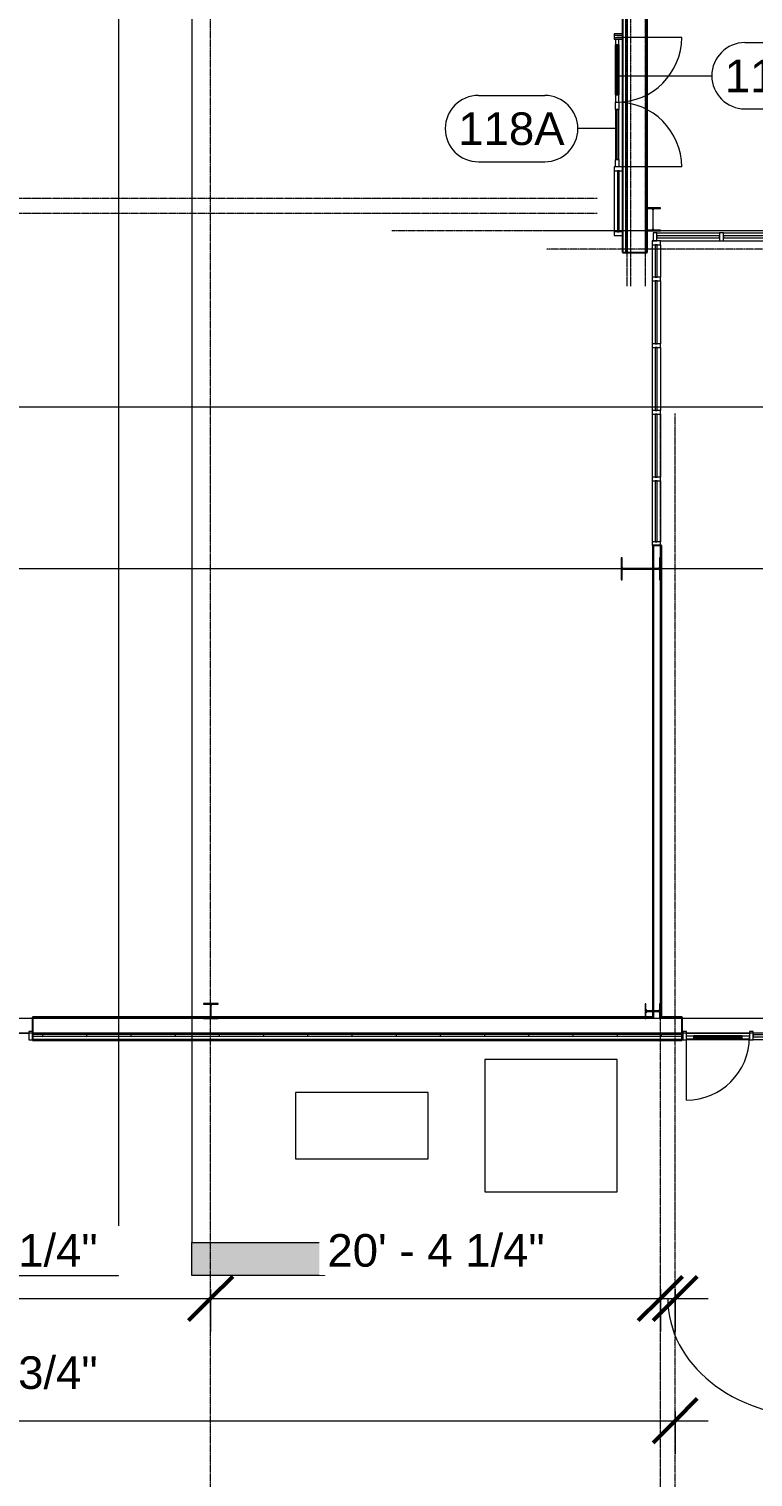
# Model space of a CAD drawing. Header units: inches. Extents: x 21341 to 27231, y -23509 to -20035.
# Drawn here: x 22457 to 22850, y -23036 to -22250 of the extents above; entities that cross this region are included whole.
import ezdxf

# ---------------------------------------------------------------- set-up
doc = ezdxf.new("R2010")
doc.units = ezdxf.units.IN
doc.header["$MEASUREMENT"] = 0
doc.linetypes.add('Grid Line 1_2_', pattern=[0.875, 0.5, -0.125, 0.125, -0.125])
for name, color, linetype, lineweight in [('A-ANNO-DIMS', 211, 'Continuous', 9), ('A-ANNO-DIMS-192', 211, 'Continuous', 9), ('A-DOOR', 31, 'Continuous', 9), ('A-DOOR-IDEN', 31, 'Continuous', 9), ('A-GLAZ-CURT', 52, 'Continuous', 9), ('A-GLAZ-CWMG', 51, 'Continuous', 9), ('A-WALL', 113, 'Continuous', 9), ('A-WALL-PATT', 111, 'Continuous', 25), ('C-BLDG-PADS', 91, 'Continuous', 9), ('C-TOPO', 7, 'Continuous', 9), ('E-ELEC-EQPM', 71, 'Continuous', 9), ('G-ANNO-SYMB', 111, 'Continuous', 9), ('I-WALL', 2, 'Continuous', 9), ('L-SITE-WALL', 31, 'Continuous', 9), ('S-BEAM', 12, 'Continuous', 9), ('S-COLS', 52, 'Continuous', 9), ('S-GRID', 1, 'Continuous', 9)]:
    doc.layers.add(name, color=color, linetype=linetype, lineweight=lineweight)
doc.styles.add('Arial_1', font='arial.ttf', dxfattribs={"height": 17.703593})
doc.dimstyles.new('Linear_-_3_32__Arial', dxfattribs={"dimscale": 12, "dimtxt": 18, "dimasz": 2, "dimexe": 1.5, "dimexo": 1, "dimgap": 1, "dimtad": 1, "dimdec": 4, "dimrnd": 0.0625, "dimzin": 1, "dimdsep": 46, "dimlunit": 4, "dimtxsty": 'Arial_1', "dimblk1": 'OBLIQUE', "dimblk2": 'OBLIQUE', "dimsah": 1, "dimcen": 0.09, "dimdle": 1.5, "dimazin": 0, "dimtfac": 1, "dimtdec": 4, "dimtix": 1, "dimtmove": 1, "dimatfit": 3, "dimfxl": 1, "dimtvp": 1, "dimtfill": 1, "dimfrac": 2, "dimtolj": 1, "dimtzin": 0, "dimarcsym": 2})
doc.dimstyles.new('Linear_-_3_32__Arial_1', dxfattribs={"dimscale": 12, "dimtxt": 18, "dimasz": 2, "dimexe": 1.5, "dimexo": 1, "dimgap": 1, "dimtad": 1, "dimdec": 4, "dimrnd": 0.0625, "dimzin": 1, "dimdsep": 46, "dimlunit": 4, "dimtxsty": 'Arial_1', "dimblk1": 'OBLIQUE', "dimblk2": 'OBLIQUE', "dimsah": 1, "dimcen": 0.09, "dimdle": 1.5, "dimazin": 0, "dimtfac": 1, "dimtdec": 4, "dimtix": 1, "dimtmove": 0, "dimatfit": 3, "dimfxl": 1, "dimtvp": 1, "dimtfill": 1, "dimfrac": 2, "dimtolj": 1, "dimtzin": 0, "dimarcsym": 2})
pattern_1 = [(0, (0, 0), (0, 24), []), (90, (0, 0), (-24, 1e-15), [])]
pattern_2 = [(0, (0, 0), (61.44, 15.36), [2.534, -43.546, 2.534, -43.546, -245.76]), (0, (0, 0), (61.44, 15.36), [-92.16, 2.534, -89.626, 2.534, -43.546, -107.52]), (0, (0, 0), (61.44, 15.36), [-230.4, 2.534, -28.186, 2.534, -74.266]), (120, (23.04, 7.68), (-44.02215, 45.528601), [2.534, -43.546, 2.534, -43.546, -245.76]), (120, (23.04, 7.68), (-44.02215, 45.528601), [-92.16, 2.534, -89.626, 2.534, -43.546, -107.52]), (120, (23.04, 7.68), (-44.02215, 45.528601), [-230.4, 2.534, -28.186, 2.534, -74.266]), (240, (30.72, 38.4), (-17.41785, -60.888601), [2.534, -43.546, 2.534, -43.546, -245.76]), (240, (30.72, 38.4), (-17.41785, -60.888601), [-92.16, 2.534, -89.626, 2.534, -43.546, -107.52]), (240, (30.72, 38.4), (-17.41785, -60.888601), [-230.4, 2.534, -28.186, 2.534, -74.266])]

# ---------------------------------------------------------------- blocks, each defined once
blk = doc.blocks.new('Girt_C - 8_D-1076209-First Floor Plan')
at = {"layer": 'S-BEAM'}
for p, q in [((22458.52, -22787.3), (22424.27, -22787.3)), ((23081.89, -22787.3), (22811.14, -22787.3)), ((22426.27, -22795.3), (22456.52, -22795.3)), ((22811.14, -22795.3), (22811.52, -22795.3)), ((22813.52, -22795.3), (22847.7, -22795.3))]:
    blk.add_line(p, q, dxfattribs=at)
blk = doc.blocks.new('System Panel - Glazed-809284-First Floor Plan')
at = {"layer": 'A-GLAZ-CURT'}
for p, q in [((17.09375, 1.25), (-17.09375, 1.25)), ((-17.09375, 1.25), (-17.09375, 0.25)), ((-17.09375, 0.25), (-17.09375, 1.25)), ((17.09375, 1.25), (-17.09375, 1.25)), ((-17.09375, 0.25), (17.09375, 0.25)), ((-17.09375, 0.25), (17.09375, 0.25)), ((17.09375, 0.25), (17.09375, 1.25)), ((17.09375, 1.25), (17.09375, 0.25))]:
    blk.add_line(p, q, dxfattribs=at)
blk = doc.blocks.new('Rectangular Mullion - Rectangular Mullion 1-769167-First Floor Plan')
at = {"layer": 'A-GLAZ-CWMG'}
for p, q in [((24498.2, -22360.55), (24532.39, -22360.55)), ((24498.2, -22365.05), (24532.39, -22365.05))]:
    blk.add_line(p, q, dxfattribs=at)
blk = doc.blocks.new('Rectangular Mullion - Rectangular Mullion 1-1060760-First Floor Plan')
at = {"layer": 'A-GLAZ-CWMG'}
for p, q in [((22797.39, -22360.55), (22831.58, -22360.55)), ((22799.39, -22365.05), (22831.58, -22365.05))]:
    blk.add_line(p, q, dxfattribs=at)
blk = doc.blocks.new('Rectangular Mullion - Rectangular Mullion 1-809282-First Floor Plan')
at = {"layer": 'A-GLAZ-CWMG', "lineweight": 13}
for p, q in [((-1, 1.5), (1, 1.5)), ((-1, -3), (-1, 1.5)), ((1, 1.5), (1, -3)), ((1, -3), (-1, -3))]:
    blk.add_line(p, q, dxfattribs=at)
blk = doc.blocks.new('W-Wide Flange-Column - B3_C-1008654-First Floor Plan')
at = {"layer": 'S-COLS'}
h = blk.add_hatch(dxfattribs=at)
h.set_pattern_fill('FP_16', color=256, style=0, pattern_type=2)
h.set_pattern_definition([(135, (-22543.053, -22788.765), (-19.00703, -19.00703), []), (135, (-22571.853, -22788.765), (-19.00703, -19.00703), [])])
h.paths.add_polyline_path([(6, 10.62), (-6, 10.62), (-6, 10.19), (-0.84, 10.19), (-0.35, 9.99), (-0.14, 9.5), (-0.14, -9.5), (-0.35, -9.99), (-0.84, -10.19), (-6, -10.19), (-6, -10.62), (6, -10.62), (6, -10.19), (0.84, -10.19), (0.35, -9.99), (0.14, -9.5), (0.14, 9.5), (0.35, 9.99), (0.84, 10.19), (6, 10.19)], flags=0)
at = {"layer": 'S-COLS', "lineweight": 15}
for p, q in [((6, 10.62), (-6, 10.62)), ((-6, 10.62), (-6, 10.19)), ((-6, 10.19), (-0.84, 10.19)), ((-0.14, 9.5), (-0.14, -9.5)), ((0.14, -9.5), (0.14, 9.5)), ((0.84, 10.19), (6, 10.19)), ((6, 10.19), (6, 10.62)), ((-0.84, -10.19), (-6, -10.19)), ((-6, -10.19), (-6, -10.62)), ((-6, -10.62), (6, -10.62)), ((6, -10.19), (0.84, -10.19)), ((6, -10.62), (6, -10.19))]:
    blk.add_line(p, q, dxfattribs=at)
for centre, start, end in [((-0.84, 9.5), 0, 90), ((0.84, 9.5), 90, 180), ((-0.84, -9.5), 270, 0), ((0.84, -9.5), 180, 270)]:
    blk.add_arc(centre, 0.691, start, end, dxfattribs=at)
blk = doc.blocks.new('System Panel - Glazed-769203-First Floor Plan')
at = {"layer": 'A-GLAZ-CURT'}
for p, q in [((16.59375, -0.25), (-16.59375, -0.25)), ((-16.59375, -0.25), (-16.59375, -1.25)), ((-16.59375, -1.25), (-16.59375, -0.25)), ((16.59375, -0.25), (-16.59375, -0.25)), ((-16.59375, -1.25), (16.59375, -1.25)), ((-16.59375, -1.25), (16.59375, -1.25)), ((16.59375, -1.25), (16.59375, -0.25)), ((16.59375, -0.25), (16.59375, -1.25))]:
    blk.add_line(p, q, dxfattribs=at)
blk = doc.blocks.new('System Panel - Glazed-769204-First Floor Plan')
at = {"layer": 'A-GLAZ-CURT'}
for p, q in [((17.09375, -0.25), (-17.09375, -0.25)), ((-17.09375, -0.25), (-17.09375, -1.25)), ((-17.09375, -1.25), (-17.09375, -0.25)), ((17.09375, -0.25), (-17.09375, -0.25)), ((-17.09375, -1.25), (17.09375, -1.25)), ((-17.09375, -1.25), (17.09375, -1.25)), ((17.09375, -1.25), (17.09375, -0.25)), ((17.09375, -0.25), (17.09375, -1.25))]:
    blk.add_line(p, q, dxfattribs=at)
blk = doc.blocks.new('System Panel - Glazed-1060807-First Floor Plan')
at = {"layer": 'A-GLAZ-CURT'}
for p, q in [((8.81, -0.25), (-8.81, -0.25)), ((-8.81, -0.25), (-8.81, -1.25)), ((-8.81, -1.25), (-8.81, -0.25)), ((8.81, -0.25), (-8.81, -0.25)), ((-8.81, -1.25), (8.81, -1.25)), ((-8.81, -1.25), (8.81, -1.25)), ((8.81, -1.25), (8.81, -0.25)), ((8.81, -0.25), (8.81, -1.25))]:
    blk.add_line(p, q, dxfattribs=at)
blk = doc.blocks.new('Rectangular Mullion - Rectangular Mullion 1-769210-First Floor Plan')
at = {"layer": 'A-GLAZ-CWMG'}
for p, q in [((22794.89, -22495.23), (22794.89, -22528.42)), ((22799.39, -22495.23), (22799.39, -22528.42))]:
    blk.add_line(p, q, dxfattribs=at)
blk = doc.blocks.new('Rectangular Mullion - Rectangular Mullion 1-769211-First Floor Plan')
at = {"layer": 'A-GLAZ-CWMG'}
for p, q in [((22794.89, -22459.04), (22794.89, -22493.23)), ((22799.39, -22459.04), (22799.39, -22493.23))]:
    blk.add_line(p, q, dxfattribs=at)
blk = doc.blocks.new('Rectangular Mullion - Rectangular Mullion 1-1060806-First Floor Plan')
at = {"layer": 'A-GLAZ-CWMG'}
for p, q in [((22794.89, -22367.05), (22794.89, -22384.67)), ((22799.39, -22367.05), (22799.39, -22384.67))]:
    blk.add_line(p, q, dxfattribs=at)
blk = doc.blocks.new('Rectangular Mullion - Rectangular Mullion 1-729106-First Floor Plan')
at = {"layer": 'A-GLAZ-CWMG', "lineweight": 13}
for p, q in [((-2, 3), (0, 3)), ((-2, -1.5), (-2, 3)), ((0, 3), (0, -1.5)), ((0, -1.5), (-2, -1.5))]:
    blk.add_line(p, q, dxfattribs=at)
blk = doc.blocks.new('Rectangular Mullion - Rectangular Mullion 1-729107-First Floor Plan')
at = {"layer": 'A-GLAZ-CWMG', "lineweight": 13}
for p, q in [((0, 3), (-2, 3)), ((-2, 3), (-2, -1.5)), ((0, -1.5), (0, 3)), ((-2, -1.5), (0, -1.5))]:
    blk.add_line(p, q, dxfattribs=at)
blk = doc.blocks.new('Rectangular Mullion - Rectangular Mullion 1-729102-First Floor Plan')
at = {"layer": 'A-GLAZ-CWMG', "lineweight": 13}
for p, q in [((-1, 3), (1, 3)), ((-1, -1.5), (-1, 3)), ((1, 3), (1, -1.5)), ((1, -1.5), (-1, -1.5))]:
    blk.add_line(p, q, dxfattribs=at)
blk = doc.blocks.new('Door_Single_Storefront - one-815663-First Floor Plan')
at = {"layer": 'A-DOOR'}
for p, q in [((-17.59375, 0.75), (-13.59375, 0.75)), ((-17.59375, -35.1875), (-17.59375, 0)), ((-13.59375, 0.75), (-13.59375, -1)), ((13.59375, 0.75), (-13.59375, 0.75)), ((-13.59375, -0.5), (-13.59375, 0.25)), ((-13.59375, 0.25), (13.59375, 0.25)), ((13.59375, -1), (13.59375, 0.75)), ((13.59375, 0.75), (17.59375, 0.75)), ((13.59375, 0.25), (13.59375, -0.5)), ((17.59375, 0.75), (17.59375, -1)), ((-13.59375, -1), (-17.59375, -1)), ((13.59375, -0.5), (-13.59375, -0.5)), ((-13.59375, -1), (13.59375, -1)), ((17.59375, -1), (13.59375, -1))]:
    blk.add_line(p, q, dxfattribs=at)
blk.add_arc((-17.59375, 0), 35.1875, 270, 0, dxfattribs=at)
blk = doc.blocks.new('Door_Single_Storefront - one-824383-First Floor Plan')
at = {"layer": 'A-DOOR'}
for p, q in [((-17.59, 35.19), (-17.59, 0)), ((-13.59, 1), (-16.66, 1)), ((-13.59, -0.75), (-13.59, 1)), ((-13.59, 1), (13.59, 1)), ((13.59, 0.5), (-13.59, 0.5)), ((-13.59, 0.5), (-13.59, -0.25)), ((17.59, 1), (13.59, 1)), ((13.59, 1), (13.59, -0.75)), ((13.59, -0.25), (13.59, 0.5)), ((17.59, -0.75), (17.59, 1)), ((-16.66, -0.75), (-13.59, -0.75)), ((-13.59, -0.25), (13.59, -0.25)), ((13.59, -0.75), (-13.59, -0.75)), ((13.59, -0.75), (17.59, -0.75))]:
    blk.add_line(p, q, dxfattribs=at)
blk.add_arc((-17.59, 0), 35.19, 360, 90, dxfattribs=at)
blk = doc.blocks.new('Rectangular Mullion - Rectangular Mullion 1-824385-First Floor Plan')
at = {"layer": 'A-GLAZ-CWMG', "lineweight": 13}
for p, q in [((-2, 3), (0, 3)), ((-2, -1.5), (-2, 3)), ((0, 3), (0, -1.5)), ((0, -1.5), (-2, -1.5))]:
    blk.add_line(p, q, dxfattribs=at)
blk = doc.blocks.new('Rectangular Mullion - Rectangular Mullion 1-824387-First Floor Plan')
at = {"layer": 'A-GLAZ-CWMG', "lineweight": 13}
for p, q in [((-1, 3), (1, 3)), ((-1, -1.5), (-1, 3)), ((1, 3), (1, -1.5)), ((1, -1.5), (-1, -1.5))]:
    blk.add_line(p, q, dxfattribs=at)
blk = doc.blocks.new('Door_Single_Storefront - one-866808-First Floor Plan')
at = {"layer": 'A-DOOR'}
for p, q in [((-17.09375, 0.75), (-13.09375, 0.75)), ((-17.09375, -34.1875), (-17.09375, 0)), ((-13.09375, 0.75), (-13.09375, -1)), ((13.09375, 0.75), (-13.09375, 0.75)), ((-13.09375, -0.5), (-13.09375, 0.25)), ((-13.09375, 0.25), (13.09375, 0.25)), ((13.09375, -1), (13.09375, 0.75)), ((13.09375, 0.75), (17.09375, 0.75)), ((13.09375, 0.25), (13.09375, -0.5)), ((-13.09375, -1), (-17.09375, -1)), ((13.09375, -0.5), (-13.09375, -0.5)), ((-13.09375, -1), (13.09375, -1)), ((17.09375, -1), (13.09375, -1))]:
    blk.add_line(p, q, dxfattribs=at)
blk.add_arc((-17.09375, 0), 34.1875, 270, 0, dxfattribs=at)
blk = doc.blocks.new('System Panel - Glazed-827454-First Floor Plan')
at = {"layer": 'A-GLAZ-CURT'}
for p, q in [((17.09375, 1.25), (-17.09375, 1.25)), ((-17.09375, 1.25), (-17.09375, 0.25)), ((-17.09375, 0.25), (-17.09375, 1.25)), ((17.09375, 1.25), (-17.09375, 1.25)), ((-17.09375, 0.25), (17.09375, 0.25)), ((-17.09375, 0.25), (17.09375, 0.25)), ((17.09375, 0.25), (17.09375, 1.25)), ((17.09375, 1.25), (17.09375, 0.25))]:
    blk.add_line(p, q, dxfattribs=at)
blk = doc.blocks.new('Rectangular Mullion - Rectangular Mullion 1-V20-First Floor Plan')
at = {"layer": 'A-GLAZ-CWMG'}
blk.add_line((22847.7, -22798.93), (22813.52, -22798.93), dxfattribs=at)
blk = doc.blocks.new('Rectangular Mullion - Rectangular Mullion 1-866957-First Floor Plan')
at = {"layer": 'A-GLAZ-CWMG', "lineweight": 13}
for p, q in [((0, 1.5), (-2, 1.5)), ((-2, 1.5), (-2, -3)), ((0, -3), (0, 1.5)), ((-2, -3), (0, -3))]:
    blk.add_line(p, q, dxfattribs=at)
blk = doc.blocks.new('Rectangular Mullion - Rectangular Mullion 1-827449-First Floor Plan')
at = {"layer": 'A-GLAZ-CWMG', "lineweight": 13}
for p, q in [((-1, 1.5), (1, 1.5)), ((-1, -3), (-1, 1.5)), ((1, 1.5), (1, -3)), ((1, -3), (-1, -3))]:
    blk.add_line(p, q, dxfattribs=at)
blk = doc.blocks.new('Rectangular Mullion - Rectangular Mullion 1-827457-First Floor Plan')
at = {"layer": 'A-GLAZ-CWMG', "lineweight": 13}
for p, q in [((-2, 1.5), (0, 1.5)), ((-2, -3), (-2, 1.5)), ((0, 1.5), (0, -3)), ((0, -3), (-2, -3))]:
    blk.add_line(p, q, dxfattribs=at)
blk = doc.blocks.new('Transformer-Dry-Type-Siemens - 6x6x6-1004770-First Floor Plan')
at = {"layer": 'E-ELEC-EQPM'}
for p, q in [((36, 36), (-36, 36)), ((-36, 36), (-36, -36)), ((36, -36), (36, 36)), ((-36, -36), (36, -36))]:
    blk.add_line(p, q, dxfattribs=at)
blk = doc.blocks.new('Transformer-Dry-Type-Siemens - 6x3x6-1005805-First Floor Plan')
at = {"layer": 'E-ELEC-EQPM'}
for p, q in [((36, 18), (-36, 18)), ((-36, 18), (-36, -18)), ((36, -18), (36, 18)), ((-36, -18), (36, -18))]:
    blk.add_line(p, q, dxfattribs=at)
blk = doc.blocks.new('Section - 3_32_ x 3_8_-18514-First Floor Plan')
at = {"layer": 'G-ANNO-SYMB'}
blk.add_hatch(color=256, dxfattribs=at).paths.add_polyline_path([(0, 0.375), (0, 0), (-0.09375, 0), (-0.09375, 0.375)], flags=0)
for p, q in [((0, 0.375), (-0.09375, 0.375)), ((-0.09375, 0.375), (-0.09375, 0)), ((0, 0), (0, 0.375)), ((-0.09375, 0), (0, 0))]:
    blk.add_line(p, q, dxfattribs=at)
blk = doc.blocks.new('Door Tag - Door Tag-4658-First Floor Plan')
at = {"layer": 'A-DOOR-IDEN'}
for p, q in [((-0.09375, 0.09375), (0.09375, 0.09375)), ((-0.09375, -0.09375), (0.09375, -0.09375))]:
    blk.add_line(p, q, dxfattribs=at)
for centre, start, end in [((-0.09375, 0), 90, 270), ((0.09375, 0), 270, 90)]:
    blk.add_arc(centre, 0.09375, start, end, dxfattribs=at)
blk = doc.blocks.new('DIMBLOCK16-First Floor Plan')
at = {"layer": 'A-ANNO-DIMS-192', "lineweight": 50}
for p, q in [((22313.89, -22939.32), (22325.89, -22927.32)), ((22555.14, -22939.32), (22567.14, -22927.32)), ((22313.89, -22939.32), (22301.89, -22951.32)), ((22555.14, -22939.32), (22543.14, -22951.32))]:
    blk.add_line(p, q, dxfattribs=at)
at = {"layer": 'A-ANNO-DIMS-192'}
for p, q in [((22313.89, -22934.35), (22313.89, -22957.32)), ((22313.89, -22939.32), (22313.89, -22934.35)), ((22555.14, -22934.35), (22555.14, -22957.32)), ((22555.14, -22939.32), (22555.14, -22934.35)), ((22313.89, -22939.32), (22555.14, -22939.32))]:
    blk.add_line(p, q, dxfattribs=at)
at = {"layer": 'A-ANNO-DIMS-192', "color": 0, "insert": (22375.81, -22904.36), "char_height": 17.7036, "width": 140.8985, "attachment_point": 1, "line_spacing_factor": 0.938532, "style": 'Arial_1', "bg_fill": 3, "box_fill_scale": 1.25, "bg_fill_color": 0, "bg_fill_transparency": 0}
blk.add_mtext('20\' - 1 1/4"', dxfattribs=at)
blk = doc.blocks.new('_Oblique')
at = {"color": 0, "linetype": 'ByBlock', "lineweight": -2}
blk.add_line((-0.5, -0.5), (0.5, 0.5), dxfattribs=at)
blk = doc.blocks.new('DIMBLOCK17-First Floor Plan')
at = {"layer": 'A-ANNO-DIMS-192', "lineweight": 50}
for p, q in [((22555.14, -22939.32), (22567.14, -22927.32)), ((22799.39, -22939.32), (22811.39, -22927.32)), ((22555.14, -22939.32), (22543.14, -22951.32)), ((22799.39, -22939.32), (22787.39, -22951.32))]:
    blk.add_line(p, q, dxfattribs=at)
at = {"layer": 'A-ANNO-DIMS-192'}
for p, q in [((22555.14, -22934.35), (22555.14, -22957.32)), ((22555.14, -22939.32), (22555.14, -22934.35)), ((22799.39, -22934.35), (22799.39, -22957.32)), ((22799.39, -22939.32), (22799.39, -22934.35)), ((22555.14, -22939.32), (22799.39, -22939.32))]:
    blk.add_line(p, q, dxfattribs=at)
at = {"layer": 'A-ANNO-DIMS-192', "color": 0, "insert": (22618.56, -22904.36), "char_height": 17.7036, "width": 140.8985, "attachment_point": 1, "line_spacing_factor": 0.938532, "style": 'Arial_1', "bg_fill": 3, "box_fill_scale": 1.25, "bg_fill_color": 0, "bg_fill_transparency": 0}
blk.add_mtext('20\' - 4 1/4"', dxfattribs=at)
blk = doc.blocks.new('DIMBLOCK18-First Floor Plan')
at = {"layer": 'A-ANNO-DIMS-192', "lineweight": 50}
for p, q in [((22799.39, -22939.32), (22811.39, -22927.32)), ((22807.39, -22939.32), (22819.39, -22927.32)), ((22799.39, -22939.32), (22787.39, -22951.32)), ((22807.39, -22939.32), (22795.39, -22951.32))]:
    blk.add_line(p, q, dxfattribs=at)
at = {"layer": 'A-ANNO-DIMS-192'}
for p, q in [((22799.39, -22934.35), (22799.39, -22957.32)), ((22799.39, -22939.32), (22799.39, -22934.35)), ((22807.39, -22934.35), (22807.39, -22957.32)), ((22807.39, -22939.32), (22807.39, -22934.35)), ((22799.39, -22939.32), (22825.39, -22939.32))]:
    blk.add_line(p, q, dxfattribs=at)
blk.add_ellipse((22882.67, -22939.32), major_axis=(79.28, 0), ratio=0.808833, start_param=3.141593, end_param=4.712389, dxfattribs=at)
at = {"layer": 'A-ANNO-DIMS-192', "color": 0, "insert": (22882.67, -22994.33), "char_height": 17.7036, "width": 337.9569, "attachment_point": 1, "line_spacing_factor": 0.938532, "style": 'Arial_1', "bg_fill": 3, "box_fill_scale": 1.25, "bg_fill_color": 0, "bg_fill_transparency": 0}
blk.add_mtext('0\' - 8" GIRT @ PARAPET', dxfattribs=at)
blk = doc.blocks.new('DIMBLOCK45-First Floor Plan')
at = {"layer": 'A-ANNO-DIMS-192'}
for p, q in [((22061.64, -23008.34), (22061.64, -22987.7)), ((22807.39, -23000.73), (22807.39, -23023.7)), ((22807.39, -23005.7), (22807.39, -23000.73)), ((22043.64, -23005.7), (22825.39, -23005.7)), ((22061.64, -23005.7), (22061.64, -23008.34))]:
    blk.add_line(p, q, dxfattribs=at)
at = {"layer": 'A-ANNO-DIMS-192', "lineweight": 50}
for p, q in [((22061.64, -23005.7), (22073.64, -22993.7)), ((22807.39, -23005.7), (22819.39, -22993.7)), ((22061.64, -23005.7), (22049.64, -23017.7)), ((22807.39, -23005.7), (22795.39, -23017.7))]:
    blk.add_line(p, q, dxfattribs=at)
at = {"layer": 'A-ANNO-DIMS-192', "color": 0, "insert": (22375.81, -22970.74), "char_height": 17.7036, "width": 140.8985, "attachment_point": 1, "line_spacing_factor": 0.938532, "style": 'Arial_1', "bg_fill": 3, "box_fill_scale": 1.25, "bg_fill_color": 0, "bg_fill_transparency": 0}
blk.add_mtext('62\' - 1 3/4"', dxfattribs=at)

msp = doc.modelspace()

# ---------------------------------------------------------------- hatches: boundary and pattern name
at = {"layer": 'A-WALL-PATT', "lineweight": 9}
h = msp.add_hatch(dxfattribs=at)
h.set_pattern_fill('FP_15', color=256, style=0, pattern_type=2)
h.set_pattern_definition(pattern_1)
h.paths.add_polyline_path([(22781.39023, -22371.36531), (22781.39023, -21413.24031), (22780.39023, -21413.24031), (22780.39023, -22371.36531)], flags=0)
h.paths.add_polyline_path([(22780.39023, -21408.49031), (22781.39023, -21408.49031), (22781.39023, -21368.67781), (22780.39023, -21368.67781), (22780.39023, -21407.17888)], flags=0)
h.paths.add_polyline_path([(22781.39023, -21336.67781), (22781.39023, -21292.80281), (22780.39023, -21292.80281), (22780.39023, -21336.67781)], flags=0)
h.paths.add_polyline_path([(22780.39023, -21234.55281), (22781.39023, -21234.55281), (22781.39023, -21192.17781), (22780.39023, -21192.17781)], flags=0)
h.paths.add_polyline_path([(22780.39023, -21160.17781), (22781.39023, -21160.17781), (22781.39023, -21124.30281), (22780.39023, -21124.30281), (22780.39023, -21136.04263)], flags=0)
h = msp.add_hatch(dxfattribs=at)
h.set_pattern_fill('FP_13', color=256, style=0, pattern_type=2)
h.set_pattern_definition(pattern_2)
h.paths.add_polyline_path([(22795.26523, -22787.30281), (22795.89023, -22787.30281), (22795.89023, -22543.19734), (22795.26523, -22543.19734), (22795.26523, -22786.55281)], flags=0)
h.paths.add_polyline_path([(22795.89023, -22542.90828), (22795.89023, -22530.41875), (22795.26523, -22530.41875), (22795.2957, -22542.90828)], flags=0)
h = msp.add_hatch(dxfattribs=at)
h.set_pattern_fill('FP_13', color=256, style=0, pattern_type=2)
h.set_pattern_definition(pattern_2)
h.paths.add_polyline_path([(22799.39023, -22787.30281), (22800.01523, -22787.30281), (22799.94725, -22530.41875), (22799.39023, -22530.41875), (22799.39023, -22786.55281)], flags=0)
h = msp.add_hatch(dxfattribs=at)
h.set_pattern_fill('FP_15', color=256, style=0, pattern_type=2)
h.set_pattern_definition(pattern_1)
h.paths.add_polyline_path([(22320.43896, -22797.05281), (22424.26523, -22797.05281), (22424.26523, -22796.05281), (22314.01523, -22796.05281), (22314.01523, -22797.05281)], flags=0)
h.paths.add_polyline_path([(22811.14023, -22797.05281), (22811.14023, -22796.05281), (22458.51523, -22796.05281), (22458.51523, -22797.05281), (22804.26846, -22797.05281)], flags=0)
at = {"layer": 'S-COLS'}
h = msp.add_hatch(dxfattribs=at)
h.set_pattern_fill('FP_11', color=256, style=0, pattern_type=2)
h.set_pattern_definition([(45, (0, 0), (-19.00703, 19.00703), []), (45, (0, 28.8), (-19.00703, 19.00703), [])])
h.paths.add_polyline_path([(22791.57382, -22787.30281), (22791.57382, -22784.13875), (22791.77633, -22783.64985), (22792.26523, -22783.44734), (22798.26523, -22783.44734), (22798.75412, -22783.64985), (22798.95663, -22784.13875), (22798.95663, -22787.30281), (22799.39023, -22787.30281), (22799.39023, -22779.30281), (22798.95663, -22779.30281), (22798.95663, -22782.46687), (22798.75412, -22782.95577), (22798.26523, -22783.15828), (22792.26523, -22783.15828), (22791.77633, -22782.95577), (22791.57382, -22782.46687), (22791.57382, -22779.30281), (22791.14023, -22779.30281), (22791.14023, -22787.30281)], flags=0)

# ---------------------------------------------------------------- linework, layer by layer
at = {"layer": 'A-DOOR-IDEN'}
for p, q in [((22775.78476, -22275.333), (22827.3154, -22275.333)), ((22775.78476, -22304.02262), (22754.57558, -22304.02262))]:
    msp.add_line(p, q, dxfattribs=at)
at = {"layer": 'A-WALL'}
for p, q in [((22791.39023, -21368.67781), (22791.39023, -22371.36531)), ((22780.39023, -21413.24031), (22780.39023, -22371.36531)), ((22781.39023, -21412.61531), (22781.39023, -22371.36531)), ((22795.89023, -22542.90828), (22795.89023, -22530.41875)), ((22799.39023, -22537.05281), (22799.39023, -22530.41875)), ((22795.89023, -22787.30281), (22795.89023, -22543.19734)), ((22799.39023, -22787.30281), (22799.39023, -22549.05281)), ((22811.14023, -22787.30281), (22458.51523, -22787.30281)), ((22795.26523, -22786.55281), (22795.26523, -22787.30281)), ((22800.01523, -22786.55281), (22800.01523, -22787.30281)), ((22811.14023, -22795.30281), (22458.51523, -22795.30281)), ((22811.14023, -22796.05281), (22458.51523, -22796.05281)), ((22811.14023, -22797.05281), (22458.51523, -22797.05281)), ((22811.14023, -22798.67781), (22458.51523, -22798.67781))]:
    msp.add_line(p, q, dxfattribs=at)
at = {"layer": 'C-BLDG-PADS'}
msp.add_line((22811.14023, -22798.30281), (22811.51523, -22798.30281), dxfattribs=at)
at = {"layer": 'C-TOPO'}
msp.add_line((22811.14023, -22798.30225), (22811.51523, -22798.30225), dxfattribs=at)
at = {"layer": 'G-ANNO-SYMB'}
for p, q in [((22544.94179, -20694.34266), (22544.94179, -22908.83975)), ((22505.17362, -20818.08211), (22505.17362, -22908.83975)), ((26311.57087, -22455.32929), (21995.34356, -22455.32929))]:
    msp.add_line(p, q, dxfattribs=at)
at = {"layer": 'I-WALL', "lineweight": 25}
for p, q in [((22795.26523, -22530.41875), (22795.26523, -22542.90828)), ((22800.01523, -22530.41875), (22795.26523, -22530.41875)), ((22800.01523, -22786.55281), (22800.01523, -22530.41875)), ((22795.26523, -22543.19734), (22795.26523, -22786.55281))]:
    msp.add_line(p, q, dxfattribs=at)
at = {"layer": 'L-SITE-WALL', "lineweight": 25}
for p, q in [((22792.14023, -22371.36531), (22792.14023, -21368.67781)), ((22778.89023, -21413.24031), (22778.89023, -22371.36531)), ((22778.89023, -22371.36531), (22792.14023, -22371.36531)), ((22795.26523, -22786.55281), (22458.51523, -22786.55281)), ((22458.51523, -22786.55281), (22458.51523, -22799.05281)), ((22811.14023, -22786.55281), (22800.01523, -22786.55281)), ((22811.14023, -22799.05281), (22811.14023, -22786.55281)), ((22458.51523, -22799.05281), (22811.14023, -22799.05281))]:
    msp.add_line(p, q, dxfattribs=at)
at = {"layer": 'S-COLS', "lineweight": 15}
for p, q in [((22799.39023, -22347.05281), (22791.39023, -22347.05281)), ((22791.39023, -22347.05281), (22791.39023, -22347.4864)), ((22791.39023, -22347.4864), (22794.55429, -22347.4864)), ((22795.24569, -22348.17781), (22795.24569, -22358.42781)), ((22795.53476, -22358.42781), (22795.53476, -22348.17781)), ((22796.22616, -22347.4864), (22799.39023, -22347.4864)), ((22799.39023, -22347.4864), (22799.39023, -22347.05281)), ((22794.55429, -22359.11922), (22791.39023, -22359.11922)), ((22791.39023, -22359.11922), (22791.39023, -22359.55281)), ((22791.39023, -22359.55281), (22799.39023, -22359.55281)), ((22799.39023, -22359.11922), (22796.22616, -22359.11922)), ((22799.39023, -22359.55281), (22799.39023, -22359.11922)), ((22559.26523, -22779.05281), (22551.26523, -22779.05281)), ((22551.26523, -22779.05281), (22551.26523, -22779.4864)), ((22551.26523, -22779.4864), (22554.42929, -22779.4864)), ((22555.12069, -22780.17781), (22555.12069, -22786.17781)), ((22555.40976, -22786.17781), (22555.40976, -22780.17781)), ((22556.10116, -22779.4864), (22559.26523, -22779.4864)), ((22559.26523, -22779.4864), (22559.26523, -22779.05281)), ((22791.57382, -22779.30281), (22791.14023, -22779.30281)), ((22791.14023, -22779.30281), (22791.14023, -22787.30281)), ((22791.57382, -22782.46687), (22791.57382, -22779.30281)), ((22799.39023, -22779.30281), (22798.95663, -22779.30281)), ((22798.95663, -22779.30281), (22798.95663, -22782.46687)), ((22799.39023, -22787.30281), (22799.39023, -22779.30281)), ((22554.42929, -22786.86922), (22551.26523, -22786.86922)), ((22551.26523, -22786.86922), (22551.26523, -22787.30281)), ((22551.26523, -22787.30281), (22559.26523, -22787.30281)), ((22559.26523, -22786.86922), (22556.10116, -22786.86922)), ((22559.26523, -22787.30281), (22559.26523, -22786.86922)), ((22791.14023, -22787.30281), (22791.57382, -22787.30281)), ((22791.57382, -22787.30281), (22791.57382, -22784.13875)), ((22798.26523, -22783.15828), (22792.26523, -22783.15828)), ((22792.26523, -22783.44734), (22798.26523, -22783.44734)), ((22798.95663, -22784.13875), (22798.95663, -22787.30281)), ((22798.95663, -22787.30281), (22799.39023, -22787.30281))]:
    msp.add_line(p, q, dxfattribs=at)
for centre, start, end in [((22794.55429, -22348.17781), 0, 90), ((22796.22616, -22348.17781), 90, 180), ((22794.55429, -22358.42781), 270, 0), ((22796.22616, -22358.42781), 180, 270), ((22554.42929, -22780.17781), 0, 90), ((22556.10116, -22780.17781), 90, 180), ((22554.42929, -22786.17781), 270, 0), ((22556.10116, -22786.17781), 180, 270), ((22792.26523, -22782.46687), 180, 270), ((22792.26523, -22784.13875), 90, 180), ((22798.26523, -22782.46687), 270, 0), ((22798.26523, -22784.13875), 0, 90)]:
    msp.add_arc(centre, 0.69141, start, end, dxfattribs=at)
at = {"layer": 'S-GRID', "linetype": 'Grid Line 1_2_'}
for p, q in [((22555.14023, -23155.1009), (22555.14023, -20130.84867)), ((22783.39023, -22389.5762), (22783.39023, -20130.84867)), ((22791.39023, -22389.5762), (22791.39023, -20226.84867)), ((22781.39023, -22389.5762), (22781.39023, -20646.05281)), ((22791.39023, -22389.5762), (22791.39023, -20646.05281)), ((22765.01217, -22342.05281), (21567.35909, -22342.05281)), ((22765.01217, -22350.05281), (21471.35909, -22350.05281)), ((26719.06441, -22359.55281), (22653.5125, -22359.55281)), ((27097.46684, -22359.55281), (22737.5125, -22359.55281)), ((27001.46684, -22369.55281), (22737.5125, -22369.55281)), ((22799.39023, -23059.1009), (22799.39023, -22458.60508)), ((22807.39023, -23155.1009), (22807.39023, -22458.60508)), ((26427.34156, -22543.05281), (21471.35909, -22543.05281)), ((26719.06441, -22543.05281), (21790.20666, -22543.05281)), ((22799.39023, -23317.24119), (22799.39023, -22542.60508)), ((26427.34156, -22787.30281), (21471.35909, -22787.30281)), ((26719.06441, -22787.30281), (21790.20666, -22787.30281)), ((26331.34156, -22795.30281), (21567.35909, -22795.30281)), ((26623.06441, -22795.30281), (21915.51852, -22795.30281))]:
    msp.add_line(p, q, dxfattribs=at)

# ---------------------------------------------------------------- block references
at = {"layer": 'A-DOOR'}
for name, p, rotation in [('Door_Single_Storefront - one-824383-First Floor Plan', (22775.78476, -22272.08406), 269.9999999999933), ('Door_Single_Storefront - one-815663-First Floor Plan', (22775.78476, -22307.27156), 89.99999999999329)]:
    msp.add_blockref(name, p, dxfattribs=dict(at, rotation=rotation))
msp.add_blockref('Door_Single_Storefront - one-866808-First Floor Plan', (22830.60898, -22797.42781), dxfattribs=at)
at = {"layer": 'A-DOOR-IDEN', "xscale": 191.9999999999999, "yscale": 191.9999999999999, "zscale": 191.9999999999999}
for p in [(22863.3154, -22275.333), (22718.57558, -22304.02262)]:
    msp.add_blockref('Door Tag - Door Tag-4658-First Floor Plan', p, dxfattribs=at)
at = {"layer": 'A-GLAZ-CURT'}
for name, p, rotation in [('System Panel - Glazed-769203-First Floor Plan', (22775.78476, -22343.45906), 89.99999999999329), ('System Panel - Glazed-809284-First Floor Plan', (22814.48398, -22362.05281), 180), ('System Panel - Glazed-809284-First Floor Plan', (22850.67148, -22362.05281), 180), ('System Panel - Glazed-1060807-First Floor Plan', (22796.39023, -22375.86078), 89.99999999999329), ('System Panel - Glazed-769204-First Floor Plan', (22796.39023, -22403.7625), 89.99999999999329), ('System Panel - Glazed-769204-First Floor Plan', (22796.39023, -22439.95), 89.99999999999329), ('System Panel - Glazed-769204-First Floor Plan', (22796.39023, -22476.1375), 89.99999999999329), ('System Panel - Glazed-769203-First Floor Plan', (22796.39023, -22511.825), 89.99999999999329)]:
    msp.add_blockref(name, p, dxfattribs=dict(at, rotation=rotation))
msp.add_blockref('System Panel - Glazed-827454-First Floor Plan', (22866.79648, -22797.42781), dxfattribs=at)
at = {"layer": 'A-GLAZ-CWMG', "extrusion": (0, 0, -1)}
for name, p, rotation in [('Rectangular Mullion - Rectangular Mullion 1-824387-First Floor Plan', (-22775.78476, -22253.49031), 90.00000000000672), ('Rectangular Mullion - Rectangular Mullion 1-824385-First Floor Plan', (-22775.78476, -22253.42781), 90.00000000000672), ('Rectangular Mullion - Rectangular Mullion 1-729102-First Floor Plan', (-22775.78476, -22325.86531), 90.00000000000672), ('Rectangular Mullion - Rectangular Mullion 1-729106-First Floor Plan', (-22796.39023, -22365.05281), 90.00000000000672), ('Rectangular Mullion - Rectangular Mullion 1-729102-First Floor Plan', (-22796.39023, -22385.66875), 90.00000000000672), ('Rectangular Mullion - Rectangular Mullion 1-729102-First Floor Plan', (-22796.39023, -22421.85625), 90.00000000000672), ('Rectangular Mullion - Rectangular Mullion 1-729102-First Floor Plan', (-22796.39023, -22458.04375), 90.00000000000672), ('Rectangular Mullion - Rectangular Mullion 1-729102-First Floor Plan', (-22796.39023, -22494.23125), 90.00000000000672), ('Rectangular Mullion - Rectangular Mullion 1-827457-First Floor Plan', (-22458.51523, -22797.42781), 180), ('Rectangular Mullion - Rectangular Mullion 1-827449-First Floor Plan', (-22848.70273, -22797.42781), 180)]:
    msp.add_blockref(name, p, dxfattribs=dict(at, rotation=rotation))
at = {"layer": 'A-GLAZ-CWMG'}
for name, p in [('Rectangular Mullion - Rectangular Mullion 1-769210-First Floor Plan', (-20.60547, 168.36594)), ('Rectangular Mullion - Rectangular Mullion 1-1060760-First Floor Plan', (0, 0)), ('Rectangular Mullion - Rectangular Mullion 1-769167-First Floor Plan', (-1664.625, 0)), ('Rectangular Mullion - Rectangular Mullion 1-1060806-First Floor Plan', (0, 0)), ('Rectangular Mullion - Rectangular Mullion 1-769211-First Floor Plan', (0, 72.375)), ('Rectangular Mullion - Rectangular Mullion 1-769211-First Floor Plan', (0, 36.1875)), ('Rectangular Mullion - Rectangular Mullion 1-769211-First Floor Plan', (0, 0)), ('Rectangular Mullion - Rectangular Mullion 1-769210-First Floor Plan', (0, 0)), ('Rectangular Mullion - Rectangular Mullion 1-V20-First Floor Plan', (0, 0)), ('Rectangular Mullion - Rectangular Mullion 1-V20-First Floor Plan', (36.1875, 0))]:
    msp.add_blockref(name, p, dxfattribs=at)
for name, p, rotation in [('Rectangular Mullion - Rectangular Mullion 1-729107-First Floor Plan', (22775.78476, -22362.05281), 269.9999999999933), ('Rectangular Mullion - Rectangular Mullion 1-729107-First Floor Plan', (22796.39023, -22530.41875), 269.9999999999933), ('Rectangular Mullion - Rectangular Mullion 1-866957-First Floor Plan', (22811.51523, -22797.42781), 180)]:
    msp.add_blockref(name, p, dxfattribs=dict(at, rotation=rotation))
at = {"layer": 'A-GLAZ-CWMG', "extrusion": (0, 0, -1)}
for p in [(-22796.39023, -22362.05281), (-22832.57773, -22362.05281)]:
    msp.add_blockref('Rectangular Mullion - Rectangular Mullion 1-809282-First Floor Plan', p, dxfattribs=at)
at = {"layer": 'E-ELEC-EQPM'}
for name, p in [('Transformer-Dry-Type-Siemens - 6x6x6-1004770-First Floor Plan', (22739.99629, -22845.4641)), ('Transformer-Dry-Type-Siemens - 6x3x6-1005805-First Floor Plan', (22637.23652, -22845.4641))]:
    msp.add_blockref(name, p, dxfattribs=at)
at = {"layer": 'G-ANNO-SYMB', "xscale": 191.9999999999999, "yscale": 191.9999999999999, "zscale": 191.9999999999999, "rotation": 89.99999999999947}
msp.add_blockref('Section - 3_32_ x 3_8_-18514-First Floor Plan', (22505.17362, -22908.83975), dxfattribs=at)
at = {"layer": 'G-ANNO-SYMB', "extrusion": (0, 0, -1), "xscale": 191.9999999999999, "yscale": 191.9999999999999, "zscale": 191.9999999999999, "rotation": 90.00000000000053}
msp.add_blockref('Section - 3_32_ x 3_8_-18514-First Floor Plan', (-22544.94179, -22908.83975), dxfattribs=at)
at = {"layer": 'S-BEAM'}
msp.add_blockref('Girt_C - 8_D-1076209-First Floor Plan', (0, 0), dxfattribs=at)
at = {"layer": 'S-COLS', "rotation": 269.9999999999997}
msp.add_blockref('W-Wide Flange-Column - B3_C-1008654-First Floor Plan', (22788.76523, -22543.05281), dxfattribs=at)

# ---------------------------------------------------------------- texts
at = {"layer": 'A-DOOR-IDEN', "char_height": 17.703593, "width": 68.904, "attachment_point": 2, "line_spacing_factor": 0.938532, "style": 'Arial_1'}
for s, insert in [('118B', (22863.23275, -22266.52422)), ('118A', (22718.49294, -22295.21384))]:
    msp.add_mtext(s, dxfattribs=dict(at, insert=insert))

# ---------------------------------------------------------------- next in the draw order: dimensions: what is measured, and where the dimension line sits
at = {"layer": 'A-ANNO-DIMS'}
dim = msp.add_linear_dim(base=(22555.14023, -22939.32214), p1=(22313.89023, -22922.35158), p2=(22555.14023, -22922.35158), dimstyle='Linear_-_3_32__Arial_1', override={"dimpost": '<>', "dimfxl": 241.25}, dxfattribs=at)
dim.commit()
dim.dimension.update_dxf_attribs({"geometry": 'DIMBLOCK16-First Floor Plan', "text_midpoint": (22434.51523, -22918.16844)})

# ---------------------------------------------------------------- next in the draw order: dimensions: what is measured, and where the dimension line sits
dim = msp.add_linear_dim(base=(22799.39023, -22939.32214), p1=(22555.14023, -22922.35158), p2=(22799.39023, -22922.35158), dimstyle='Linear_-_3_32__Arial_1', override={"dimpost": '<>', "dimfxl": 244.25}, dxfattribs=at)
dim.commit()
dim.dimension.update_dxf_attribs({"geometry": 'DIMBLOCK17-First Floor Plan', "text_midpoint": (22677.26523, -22918.16844)})

# ---------------------------------------------------------------- next in the draw order: dimensions: what is measured, and where the dimension line sits
dim = msp.add_linear_dim(base=(22807.39023, -22939.32214), p1=(22799.39023, -22922.35158), p2=(22807.39023, -22922.35158), dimstyle='Linear_-_3_32__Arial', override={"dimpost": '<>GIRT @ PARAPET', "dimfxl": 8}, dxfattribs=at)
dim.commit()
dim.dimension.update_dxf_attribs({"geometry": 'DIMBLOCK18-First Floor Plan', "text_midpoint": (23051.6497, -23006.13067), "dimtype": 160})

# ---------------------------------------------------------------- next in the draw order: dimensions: what is measured, and where the dimension line sits
dim = msp.add_linear_dim(base=(22807.39023, -23005.70284), p1=(22061.64023, -22996.33861), p2=(22807.39023, -22988.73228), dimstyle='Linear_-_3_32__Arial_1', override={"dimpost": '<>', "dimfxl": 745.78879}, dxfattribs=at)
dim.commit()
dim.dimension.update_dxf_attribs({"geometry": 'DIMBLOCK45-First Floor Plan', "text_midpoint": (22434.51523, -22984.5431)})

doc.saveas('drawing.dxf')
